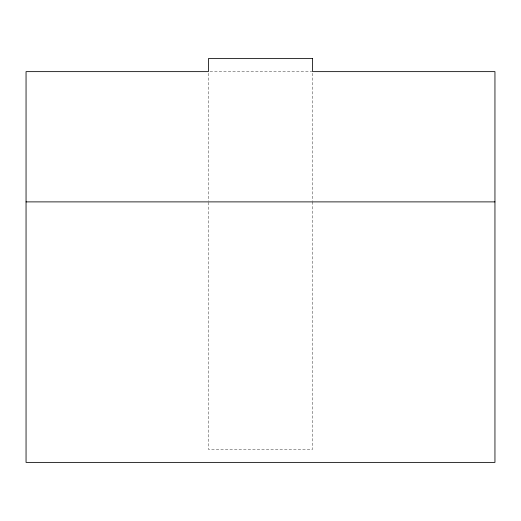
<?xml version="1.0" encoding="UTF-8"?>
<svg xmlns="http://www.w3.org/2000/svg" width="521" height="521" viewBox="0 0 521 521"><rect width="100%" height="100%" fill="white"/><g stroke="black" fill="none" stroke-linecap="round" stroke-linejoin="round"><path stroke-width="0.39" stroke-dasharray="2.6 1.95" d="M210.028 71.638L311.786 71.638M312.6 73.266L312.6 201.073M312.6 201.887L312.6 449.363L208.4 449.363L208.4 201.887M208.4 73.266L208.4 201.073"/><path stroke-width="0.78" d="M26.05 201.887L494.95 201.887M312.6 58.612L208.4 58.612L208.4 71.638L26.05 71.638L26.05 462.387L494.95 462.387L494.95 71.638L312.6 71.638L312.6 58.612"/></g></svg>
